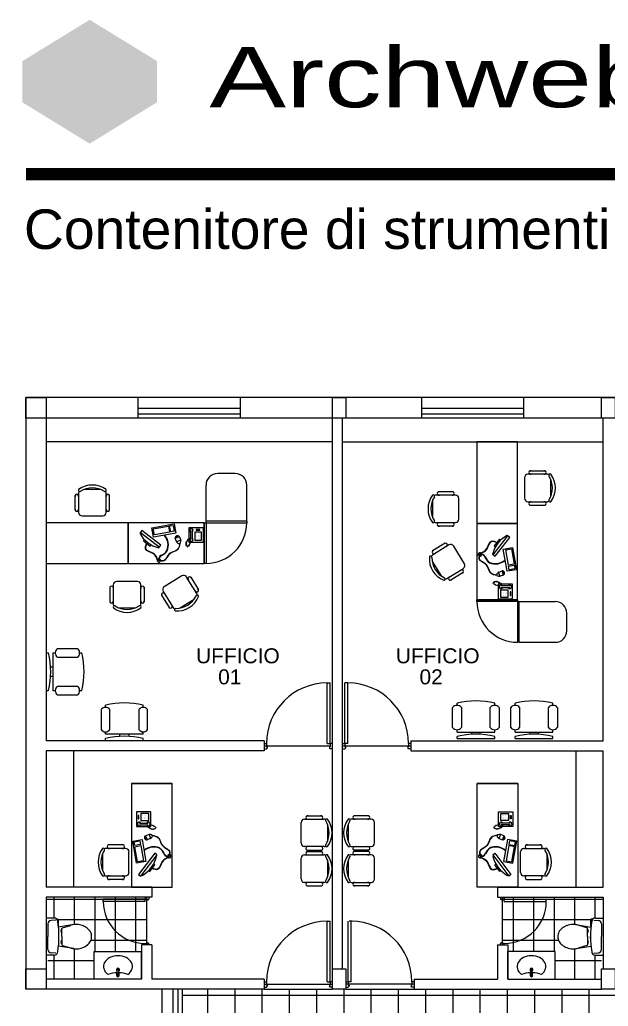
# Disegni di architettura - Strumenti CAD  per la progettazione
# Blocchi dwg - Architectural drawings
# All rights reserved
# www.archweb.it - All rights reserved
# Model space of a CAD drawing. Header units: millimetres. Extents: x 332.9 to 379.4, y 167.7 to 192.7.
# Drawn here: x 332.9 to 341.54, y 178.2 to 192.69 of the extents above; entities that cross this region are included whole.
import ezdxf
from ezdxf.enums import TextEntityAlignment as Align

# ---------------------------------------------------------------- set-up
doc = ezdxf.new("R2010")
doc.units = ezdxf.units.MM
doc.layers.add('PAVIMENTAZIONE - flooring', color=250, linetype='Continuous', lineweight=5)
doc.layers.add('TRATTEGGIO - hatch', color=252, linetype='Continuous', lineweight=20)
doc.styles.get("Standard").update_dxf_attribs({"font": 'arial.ttf'})

# ---------------------------------------------------------------- blocks, each defined once
blk = doc.blocks.new('A$C58DF7E19')
h = blk.add_hatch(color=253)
h.dxf.hatch_style = 1
h.paths.add_polyline_path([(-7.13, -10.92), (-6.51, -10.56), (-6.51, -3.76), (-13.02, -7.52)])
h.paths.add_polyline_path([(-6.51, -10.56), (-0.62, -7.16), (-6.51, -3.76)])
h.paths.add_polyline_path([(-0.62, -7.16), (0, -6.8), (0.62, -7.16), (6.51, -3.76), (0, 0), (-6.51, -3.76)])
h.paths.add_polyline_path([(0.62, -7.16), (6.51, -10.56), (6.51, -3.76)])
h.paths.add_polyline_path([(6.51, -10.56), (7.13, -10.92), (13.02, -7.52), (6.51, -3.76)])
h = blk.add_hatch(color=7)
h.dxf.hatch_style = 1
h.paths.add_polyline_path([(0, -8.23), (5.89, -11.63), (5.89, -19.15), (7.13, -18.43), (7.13, -10.92), (0, -6.8), (-7.13, -10.92), (-7.13, -18.43), (-5.89, -19.15), (-5.89, -11.63)])
h = blk.add_hatch(color=252)
h.dxf.hatch_style = 1
h.paths.add_polyline_path([(7.13, -10.92), (7.13, -11.63), (13.02, -15.03), (13.02, -7.52)])
h.paths.add_polyline_path([(7.13, -11.63), (7.13, -18.43), (13.02, -15.03)])
h.paths.add_polyline_path([(-7.13, -18.43), (-7.13, -11.63), (-13.02, -15.03)])
h.paths.add_polyline_path([(-7.13, -11.63), (-7.13, -10.92), (-13.02, -7.52), (-13.02, -15.03)])
h = blk.add_hatch(color=14)
h.dxf.hatch_style = 1
h.paths.add_polyline_path([(5.89, -11.63), (0, -8.23), (-5.89, -11.63), (0, -15.03)])
h = blk.add_hatch(color=16)
h.dxf.hatch_style = 1
h.paths.add_polyline_path([(-5.89, -11.63), (-5.89, -19.15), (0, -22.55), (0, -15.03)])
h.paths.add_polyline_path([(5.89, -19.15), (5.89, -11.63), (0, -15.03), (0, -22.55)])

msp = doc.modelspace()

# ---------------------------------------------------------------- hatches: boundary and pattern name
at = {"layer": 'PAVIMENTAZIONE - flooring', "linetype": 'Continuous'}
h = msp.add_hatch(dxfattribs=at)
h.set_pattern_fill('_USER', color=251, scale=0.3, style=0, double=1, pattern_type=0)
h.set_pattern_definition([(180, (308.80333, 275.76974), (0, -0.3), []), (270, (308.80333, 275.76974), (0.3, -2e-17), [])])
h.paths.add_polyline_path([(333.937, 179.152, -0.110468), (333.889, 179.098, -0.091357), (333.821, 179.059, -0.083251), (333.737, 179.04, -0.069464), (333.668, 179.047), (333.465, 179.079, -0.013532), (333.456, 179, -0.414361), (333.403, 178.947), (333.312, 178.947), (333.312, 178.597), (333.991, 178.597), (333.991, 179.001), (334.687, 179.001), (334.687, 179.097), (334.762, 179.097), (334.762, 179.797), (333.287, 179.797), (333.287, 179.492), (333.403, 179.492, -0.294145), (333.451, 179.461), (333.451, 179.474), (333.467, 179.474), (333.467, 179.378, 0.026908), (333.465, 179.372, -0.001904), (333.466, 179.361), (333.661, 179.392, -0.077173), (333.737, 179.4, -0.083251), (333.821, 179.381, -0.091357), (333.889, 179.342, -0.110468), (333.937, 179.288, -0.114706), (333.952, 179.22, -0.114706)])
h = msp.add_hatch(dxfattribs=at)
h.set_pattern_fill('_USER', color=251, scale=0.3, style=0, double=1, pattern_type=0)
h.set_pattern_definition([(7e-15, (365.94652, 275.76974), (0, -0.3), []), (270, (365.94652, 275.76974), (-0.3, -2e-17), [])])
h.paths.add_polyline_path([(340.813, 179.152, 0.110468), (340.86, 179.098, 0.091357), (340.929, 179.059, 0.083251), (341.012, 179.04, 0.069464), (341.082, 179.047), (341.284, 179.079, 0.013532), (341.294, 179, 0.414361), (341.347, 178.947), (341.437, 178.947), (341.437, 178.597), (340.759, 178.597), (340.759, 179.001), (340.062, 179.001), (340.062, 179.097), (339.987, 179.097), (339.987, 179.797), (341.462, 179.797), (341.462, 179.492), (341.347, 179.492, 0.294145), (341.299, 179.461), (341.299, 179.474), (341.283, 179.474), (341.283, 179.378, -0.026908), (341.285, 179.372, 0.001904), (341.284, 179.361), (341.089, 179.392, 0.077173), (341.012, 179.4, 0.083251), (340.929, 179.381, 0.091357), (340.86, 179.342, 0.110468), (340.813, 179.288, 0.114706), (340.797, 179.22, 0.114706)])
h = msp.add_hatch(dxfattribs=at)
h.set_pattern_fill('_USER', color=251, scale=0.4, angle=90, style=0, double=1, pattern_type=0)
h.set_pattern_definition([(90, (125.25827, 11.9578), (-0.4, 2e-17), []), (180, (125.25827, 11.9578), (-5e-17, -0.4), [])])
h.paths.add_polyline_path([(354.21, 178.447), (335.287, 178.447), (335.287, 176.447), (336.166, 176.447, -0.403471), (336.921, 177.175), (336.959, 177.175), (336.959, 176.447), (354.21, 176.447)])
h.paths.add_polyline_path([(336.921, 177.175, 0.403471), (336.166, 176.447), (336.921, 176.447)], flags=17)
at = {"layer": 'TRATTEGGIO - hatch'}
h = msp.add_hatch(dxfattribs=at)
h.set_pattern_fill('ANSI31', color=256, scale=20, style=0)
h.paths.add_polyline_path([(339.014, 185.614), (338.148, 185.614), (338.148, 185.337), (338.282, 185.337), (338.282, 185.481), (338.881, 185.481), (338.881, 185.337), (339.014, 185.337)])
h.paths.add_polyline_path([(339.014, 185.124), (338.881, 185.124), (338.881, 184.981), (338.282, 184.981), (338.282, 185.124), (338.148, 185.124), (338.148, 184.847), (339.014, 184.847)])

# ---------------------------------------------------------------- linework, layer by layer
at = {"linetype": 'Continuous'}
for p, q in [((332.987, 187.135), (332.987, 178.447)), ((334.637, 187.135), (332.987, 187.135)), ((336.137, 187.135), (334.637, 187.135)), ((338.8, 187.135), (336.137, 187.135)), ((340.3, 187.135), (338.8, 187.135)), ((342.975, 187.135), (340.3, 187.135)), ((336.137, 186.975), (334.637, 186.975)), ((340.3, 186.975), (338.8, 186.975)), ((333.287, 186.835), (333.287, 182.097)), ((334.637, 186.835), (333.287, 186.835)), ((336.137, 186.895), (334.637, 186.895)), ((336.137, 186.835), (334.637, 186.835)), ((337.487, 186.835), (336.137, 186.835)), ((337.487, 178.747), (337.487, 186.835)), ((337.637, 178.747), (337.637, 186.835)), ((338.8, 186.835), (337.637, 186.835)), ((340.3, 186.895), (338.8, 186.895)), ((340.3, 186.835), (338.8, 186.835)), ((341.462, 186.835), (340.3, 186.835)), ((341.462, 182.097), (341.462, 186.835)), ((334.838, 185.223), (335.164, 185.28)), ((334.862, 185.086), (334.838, 185.223)), ((334.858, 185.209), (335.081, 185.248)), ((334.874, 185.123), (334.858, 185.209)), ((335.096, 185.162), (334.874, 185.123)), ((335.081, 185.248), (335.096, 185.162)), ((335.098, 185.251), (335.149, 185.26)), ((335.113, 185.165), (335.098, 185.251)), ((335.165, 185.174), (335.113, 185.165)), ((335.149, 185.26), (335.165, 185.174)), ((335.164, 185.28), (335.188, 185.143)), ((335.593, 185.224), (335.378, 185.224)), ((335.378, 185.224), (335.378, 185.011)), ((335.402, 185.183), (335.402, 185.052)), ((335.428, 185.183), (335.428, 185.052)), ((335.565, 185.159), (335.467, 185.159)), ((335.467, 185.159), (335.467, 185.044)), ((335.541, 185.2), (335.487, 185.2)), ((335.487, 185.2), (335.487, 185.188)), ((335.487, 185.188), (335.541, 185.188)), ((335.541, 185.188), (335.541, 185.2)), ((335.565, 185.044), (335.565, 185.159)), ((335.593, 185.011), (335.593, 185.224)), ((335.188, 185.143), (334.862, 185.086)), ((335.354, 185.017), (335.338, 185.012)), ((335.359, 185.028), (335.344, 185.022)), ((335.365, 185.038), (335.349, 185.033)), ((335.37, 185.049), (335.354, 185.043)), ((335.375, 185.059), (335.359, 185.054)), ((335.406, 185.026), (335.396, 184.996)), ((335.467, 185.044), (335.565, 185.044)), ((335.491, 185.139), (335.491, 185.139)), ((335.491, 185.114), (335.491, 185.114)), ((335.491, 185.089), (335.491, 185.089)), ((335.491, 185.065), (335.491, 185.065)), ((335.516, 185.139), (335.516, 185.139)), ((335.516, 185.114), (335.516, 185.114)), ((335.516, 185.089), (335.516, 185.089)), ((335.516, 185.065), (335.516, 185.065)), ((335.541, 185.139), (335.541, 185.139)), ((335.541, 185.114), (335.541, 185.114)), ((335.541, 185.089), (335.541, 185.089)), ((335.541, 185.065), (335.541, 185.065)), ((335.349, 185.007), (335.333, 185.001)), ((335.349, 184.996), (335.333, 184.991)), ((335.349, 184.986), (335.333, 184.98)), ((335.349, 184.975), (335.333, 184.97)), ((335.354, 184.965), (335.338, 184.959)), ((335.359, 184.954), (335.344, 184.949)), ((335.372, 184.947), (335.356, 184.941)), ((335.386, 184.959), (335.37, 184.954)), ((335.391, 184.97), (335.375, 184.965)), ((335.378, 185.011), (335.593, 185.011)), ((335.396, 184.98), (335.38, 184.975)), ((335.401, 184.991), (335.386, 184.986)), ((339.994, 184.91), (340.131, 184.934)), ((340.052, 184.585), (339.994, 184.91)), ((340.032, 184.899), (340.117, 184.914)), ((340.071, 184.676), (340.032, 184.899)), ((340.117, 184.914), (340.156, 184.691)), ((340.131, 184.934), (340.189, 184.609)), ((340.189, 184.609), (340.052, 184.585)), ((340.156, 184.691), (340.071, 184.676)), ((340.074, 184.659), (340.159, 184.674)), ((340.083, 184.608), (340.074, 184.659)), ((340.168, 184.623), (340.083, 184.608)), ((340.159, 184.674), (340.168, 184.623)), ((339.855, 184.401), (339.85, 184.416)), ((339.868, 184.387), (339.863, 184.403)), ((339.878, 184.381), (339.873, 184.397)), ((339.889, 184.376), (339.884, 184.392)), ((339.899, 184.371), (339.894, 184.387)), ((339.935, 184.367), (339.905, 184.376)), ((339.92, 184.395), (339.92, 184.179)), ((340.133, 184.395), (339.92, 184.395)), ((339.957, 184.403), (339.952, 184.418)), ((339.953, 184.306), (339.953, 184.207)), ((340.068, 184.306), (339.953, 184.306)), ((340.092, 184.371), (339.96, 184.371)), ((340.092, 184.344), (339.96, 184.344)), ((339.968, 184.397), (339.963, 184.413)), ((340.068, 184.207), (340.068, 184.306)), ((340.133, 184.179), (340.133, 184.395)), ((339.608, 184.14), (339.608, 184.165)), ((340.206, 184.165), (339.608, 184.165)), ((339.608, 184.165), (340.206, 184.165)), ((339.92, 184.179), (340.133, 184.179)), ((339.953, 184.207), (340.068, 184.207)), ((339.973, 184.281), (339.973, 184.281)), ((339.973, 184.256), (339.973, 184.256)), ((339.973, 184.232), (339.973, 184.232)), ((339.998, 184.281), (339.998, 184.281)), ((339.998, 184.256), (339.998, 184.256)), ((339.998, 184.232), (339.998, 184.232)), ((340.023, 184.281), (340.023, 184.281)), ((340.023, 184.256), (340.023, 184.256)), ((340.023, 184.232), (340.023, 184.232)), ((340.047, 184.281), (340.047, 184.281)), ((340.047, 184.256), (340.047, 184.256)), ((340.047, 184.232), (340.047, 184.232)), ((340.096, 184.285), (340.096, 184.232)), ((340.109, 184.285), (340.096, 184.285)), ((340.096, 184.232), (340.109, 184.232)), ((340.109, 184.232), (340.109, 184.285)), ((340.206, 184.14), (339.608, 184.14)), ((337.41, 182.945), (337.454, 182.945)), ((337.41, 182.056), (337.41, 182.945)), ((337.454, 182.056), (337.454, 182.945)), ((337.715, 182.945), (337.671, 182.945)), ((337.671, 182.056), (337.671, 182.945)), ((337.715, 182.056), (337.715, 182.945)), ((336.487, 182.097), (333.287, 182.097)), ((336.487, 182.097), (336.487, 181.947)), ((336.487, 182.056), (336.521, 182.056)), ((336.487, 181.979), (336.521, 181.979)), ((336.521, 182.056), (336.521, 182.006)), ((336.521, 182.006), (336.532, 182.006)), ((336.521, 181.979), (336.532, 181.99)), ((336.532, 182.006), (336.532, 181.99)), ((337.41, 182.056), (337.454, 182.056)), ((337.443, 182.006), (337.443, 181.99)), ((337.454, 182.006), (337.443, 182.006)), ((337.454, 181.979), (337.443, 181.99)), ((337.454, 182.056), (337.454, 182.006)), ((337.487, 182.056), (337.454, 182.056)), ((337.487, 181.979), (337.454, 181.979)), ((337.637, 182.056), (337.671, 182.056)), ((337.637, 181.979), (337.671, 181.979)), ((337.715, 182.056), (337.671, 182.056)), ((337.671, 182.056), (337.671, 182.006)), ((337.671, 182.006), (337.682, 182.006)), ((337.671, 181.979), (337.682, 181.99)), ((337.682, 182.006), (337.682, 181.99)), ((338.593, 182.006), (338.593, 181.99)), ((338.604, 182.006), (338.593, 182.006)), ((338.604, 181.979), (338.593, 181.99)), ((338.604, 182.056), (338.604, 182.006)), ((338.637, 182.056), (338.604, 182.056)), ((338.637, 181.979), (338.604, 181.979)), ((338.637, 182.097), (338.637, 181.947)), ((338.637, 182.097), (341.462, 182.097)), ((333.287, 181.947), (333.287, 179.947)), ((336.487, 181.947), (333.287, 181.947)), ((338.637, 181.947), (341.462, 181.947)), ((341.462, 179.947), (341.462, 181.947)), ((334.837, 179.947), (333.287, 179.947)), ((334.837, 179.947), (334.837, 179.797)), ((339.912, 179.947), (339.912, 179.797)), ((339.912, 179.947), (341.462, 179.947)), ((334.837, 179.797), (333.287, 179.797)), ((333.287, 179.797), (333.287, 178.597)), ((334.122, 179.737), (334.122, 179.768)), ((334.739, 179.768), (334.122, 179.768)), ((334.739, 179.737), (334.122, 179.737)), ((334.739, 179.791), (334.739, 179.768)), ((334.739, 179.737), (334.739, 179.768)), ((334.739, 179.768), (334.774, 179.768)), ((334.774, 179.768), (334.774, 179.761)), ((334.774, 179.761), (334.785, 179.761)), ((334.793, 179.768), (334.785, 179.761)), ((334.793, 179.791), (334.793, 179.768)), ((339.912, 179.797), (341.462, 179.797)), ((339.957, 179.791), (339.957, 179.768)), ((339.957, 179.768), (339.965, 179.761)), ((339.976, 179.761), (339.965, 179.761)), ((339.976, 179.768), (339.976, 179.761)), ((340.011, 179.768), (339.976, 179.768)), ((340.011, 179.791), (340.011, 179.768)), ((340.011, 179.737), (340.011, 179.768)), ((340.011, 179.768), (340.628, 179.768)), ((340.011, 179.737), (340.628, 179.737)), ((340.628, 179.737), (340.628, 179.768)), ((341.462, 179.797), (341.462, 178.747)), ((333.403, 179.492), (333.287, 179.492)), ((333.287, 179.492), (333.287, 178.947)), ((333.311, 179.409), (333.311, 179.22)), ((333.425, 179.461), (333.358, 179.458)), ((333.451, 179.474), (333.467, 179.474)), ((333.451, 179.461), (333.451, 179.474)), ((333.689, 179.396), (333.464, 179.361)), ((333.467, 179.378), (333.467, 179.474)), ((333.526, 179.351), (333.64, 179.384)), ((337.41, 179.445), (337.454, 179.445)), ((337.41, 178.556), (337.41, 179.445)), ((337.454, 178.556), (337.454, 179.445)), ((337.721, 178.556), (337.721, 179.445)), ((337.779, 179.445), (337.735, 179.445)), ((337.765, 178.556), (337.765, 179.445)), ((341.061, 179.396), (341.286, 179.361)), ((341.224, 179.351), (341.11, 179.384)), ((341.299, 179.474), (341.283, 179.474)), ((341.283, 179.378), (341.283, 179.474)), ((341.299, 179.461), (341.299, 179.474)), ((341.325, 179.461), (341.392, 179.458)), ((341.347, 179.492), (341.462, 179.492)), ((341.439, 179.409), (341.439, 179.22)), ((341.462, 179.492), (341.462, 178.947)), ((333.311, 179.031), (333.311, 179.22)), ((333.472, 179.193), (333.472, 179.22)), ((333.517, 179.22), (333.517, 179.339)), ((333.517, 179.22), (333.517, 179.101)), ((341.232, 179.22), (341.232, 179.339)), ((341.232, 179.22), (341.232, 179.101)), ((341.277, 179.193), (341.277, 179.22)), ((341.439, 179.031), (341.439, 179.22)), ((333.689, 179.044), (333.463, 179.079)), ((333.526, 179.089), (333.64, 179.057)), ((334.687, 179.097), (334.687, 178.597)), ((334.837, 179.097), (334.687, 179.097)), ((334.739, 179.121), (334.774, 179.121)), ((334.739, 179.097), (334.739, 179.121)), ((334.774, 179.128), (334.785, 179.128)), ((334.774, 179.121), (334.774, 179.128)), ((334.793, 179.121), (334.785, 179.128)), ((334.793, 179.097), (334.793, 179.121)), ((334.837, 179.097), (334.837, 178.597)), ((339.912, 179.097), (340.062, 179.097)), ((339.912, 179.097), (339.912, 178.597)), ((339.957, 179.121), (339.965, 179.128)), ((339.957, 179.097), (339.957, 179.121)), ((339.976, 179.128), (339.965, 179.128)), ((339.976, 179.121), (339.976, 179.128)), ((340.011, 179.121), (339.976, 179.121)), ((340.011, 179.097), (340.011, 179.121)), ((340.062, 179.097), (340.062, 178.597)), ((341.061, 179.044), (341.286, 179.079)), ((341.224, 179.089), (341.11, 179.057)), ((333.403, 178.947), (333.287, 178.947)), ((333.425, 178.978), (333.358, 178.982)), ((333.991, 179.001), (334.687, 179.001)), ((333.991, 178.597), (333.991, 179.001)), ((334.687, 178.597), (334.687, 179.001)), ((340.759, 179.001), (340.062, 179.001)), ((340.062, 178.597), (340.062, 179.001)), ((340.759, 178.597), (340.759, 179.001)), ((341.325, 178.978), (341.392, 178.982)), ((341.347, 178.947), (341.462, 178.947)), ((334.322, 178.651), (334.329, 178.734)), ((334.356, 178.65), (334.35, 178.734)), ((340.394, 178.651), (340.4, 178.734)), ((340.427, 178.65), (340.421, 178.734)), ((334.687, 178.597), (333.287, 178.597)), ((336.487, 178.597), (334.837, 178.597)), ((336.487, 178.597), (336.487, 178.447)), ((336.487, 178.556), (336.521, 178.556)), ((336.487, 178.522), (337.487, 178.522)), ((336.521, 178.556), (336.521, 178.506)), ((336.521, 178.506), (336.532, 178.506)), ((336.532, 178.506), (336.532, 178.49)), ((337.41, 178.556), (337.454, 178.556)), ((337.443, 178.506), (337.443, 178.49)), ((337.454, 178.506), (337.443, 178.506)), ((337.454, 178.556), (337.454, 178.506)), ((337.487, 178.556), (337.454, 178.556)), ((337.687, 178.556), (337.721, 178.556)), ((338.687, 178.522), (337.687, 178.522)), ((337.765, 178.556), (337.721, 178.556)), ((337.721, 178.556), (337.721, 178.506)), ((337.721, 178.506), (337.732, 178.506)), ((337.732, 178.506), (337.732, 178.49)), ((338.643, 178.506), (338.643, 178.49)), ((338.654, 178.506), (338.643, 178.506)), ((338.654, 178.556), (338.654, 178.506)), ((338.687, 178.556), (338.654, 178.556)), ((338.687, 178.597), (339.912, 178.597)), ((338.687, 178.597), (338.687, 178.447)), ((340.062, 178.597), (341.437, 178.597)), ((336.487, 178.447), (332.987, 178.447)), ((334.987, 176.447), (334.987, 178.447)), ((335.15, 176.447), (335.15, 178.447)), ((335.225, 176.447), (335.225, 178.447)), ((335.287, 176.447), (335.287, 178.447)), ((336.487, 178.479), (336.521, 178.479)), ((336.487, 178.447), (337.487, 178.447)), ((336.521, 178.479), (336.532, 178.49)), ((337.454, 178.479), (337.443, 178.49)), ((337.487, 178.479), (337.454, 178.479)), ((337.687, 178.479), (337.721, 178.479)), ((337.687, 178.447), (338.687, 178.447)), ((337.721, 178.479), (337.732, 178.49)), ((338.654, 178.479), (338.643, 178.49)), ((338.687, 178.479), (338.654, 178.479)), ((338.687, 178.447), (341.437, 178.447))]:
    msp.add_line(p, q, dxfattribs=at)
for p, q in [((334.637, 186.835), (334.637, 187.135)), ((336.137, 186.835), (336.137, 187.135)), ((338.8, 186.835), (338.8, 187.135)), ((340.3, 186.835), (340.3, 187.135))]:
    msp.add_line(p, q)
at = {"linetype": 'Continuous', "ltscale": 0.8}
for p, q in [((337.487, 186.485), (333.287, 186.485)), ((337.637, 186.485), (341.462, 186.485)), ((340.206, 186.485), (339.608, 186.485)), ((339.608, 186.485), (339.608, 185.285)), ((340.206, 185.285), (340.206, 186.485)), ((340.393, 186.062), (340.607, 186.062)), ((336.059, 186.021), (335.803, 186.021)), ((340.307, 185.96), (340.307, 185.658)), ((340.643, 186.011), (340.357, 186.011)), ((340.694, 185.684), (340.694, 185.934)), ((334.088, 185.785), (333.838, 185.785)), ((335.633, 185.297), (335.633, 185.851)), ((336.23, 185.323), (336.23, 185.851)), ((339.258, 185.754), (339.044, 185.754)), ((333.71, 185.484), (333.71, 185.699)), ((333.761, 185.735), (333.761, 185.449)), ((334.165, 185.449), (334.165, 185.735)), ((334.215, 185.484), (334.215, 185.699)), ((338.958, 185.627), (338.958, 185.377)), ((339.294, 185.704), (339.008, 185.704)), ((339.345, 185.351), (339.345, 185.653)), ((340.357, 185.607), (340.643, 185.607)), ((340.393, 185.557), (340.607, 185.557)), ((333.812, 185.398), (334.115, 185.398)), ((336.23, 185.323), (335.633, 185.323)), ((336.23, 185.323), (336.23, 185.297)), ((334.487, 185.297), (333.287, 185.297)), ((333.287, 185.297), (333.287, 184.7)), ((334.487, 184.7), (334.487, 185.297)), ((334.487, 185.297), (334.487, 184.7)), ((335.607, 185.297), (334.487, 185.297)), ((334.689, 185.182), (334.66, 185.144)), ((334.689, 185.182), (334.689, 185.182)), ((334.967, 184.969), (334.689, 185.182)), ((335.607, 185.297), (336.23, 185.297)), ((335.607, 185.297), (335.607, 184.7)), ((335.607, 184.7), (335.607, 185.297)), ((335.633, 185.297), (335.633, 184.7)), ((339.008, 185.3), (339.294, 185.3)), ((339.258, 185.249), (339.044, 185.249)), ((339.608, 185.285), (340.206, 185.285)), ((340.206, 185.285), (339.608, 185.285)), ((339.608, 185.285), (339.608, 184.165)), ((340.206, 184.165), (340.206, 185.285)), ((334.945, 184.94), (334.667, 185.153)), ((334.73, 185.049), (334.716, 185.031)), ((334.716, 185.031), (334.814, 184.956)), ((335.242, 185.092), (335.181, 185.07)), ((335.199, 185.021), (335.181, 185.07)), ((335.261, 185.04), (335.2, 185.018)), ((335.242, 185.092), (335.26, 185.044)), ((339.849, 184.828), (340.061, 185.106)), ((339.939, 185.057), (339.864, 184.958)), ((339.878, 184.805), (340.091, 185.083)), ((339.957, 185.043), (339.939, 185.057)), ((340.091, 185.083), (340.052, 185.113)), ((340.091, 185.083), (340.091, 185.083)), ((334.814, 184.956), (334.828, 184.974)), ((334.938, 184.931), (334.967, 184.969)), ((339.199, 184.972), (338.955, 184.822)), ((339.142, 184.996), (338.959, 184.884)), ((339.426, 184.697), (339.268, 184.955)), ((339.864, 184.958), (339.882, 184.945)), ((338.952, 184.73), (339.083, 184.517)), ((339.84, 184.835), (339.878, 184.805)), ((333.287, 184.7), (334.487, 184.7)), ((334.487, 184.7), (335.607, 184.7)), ((335.633, 184.7), (335.607, 184.7)), ((339.166, 184.478), (339.41, 184.628)), ((339.93, 184.574), (339.978, 184.591)), ((340.001, 184.53), (339.978, 184.591)), ((334.624, 184.436), (334.321, 184.436)), ((335.277, 184.518), (335.019, 184.359)), ((335.496, 184.258), (335.347, 184.501)), ((335.409, 184.498), (335.521, 184.315)), ((339.406, 184.566), (339.224, 184.453)), ((339.884, 184.424), (339.878, 184.439)), ((339.894, 184.424), (339.889, 184.439)), ((339.905, 184.424), (339.899, 184.439)), ((339.915, 184.424), (339.91, 184.439)), ((339.949, 184.511), (339.927, 184.572)), ((340.001, 184.53), (339.952, 184.512)), ((334.22, 184.35), (334.22, 184.135)), ((334.271, 184.386), (334.271, 184.1)), ((334.674, 184.1), (334.674, 184.386)), ((334.725, 184.35), (334.725, 184.135)), ((335.003, 184.29), (335.153, 184.046)), ((339.863, 184.413), (339.857, 184.429)), ((339.873, 184.418), (339.868, 184.434)), ((339.926, 184.418), (339.92, 184.434)), ((339.936, 184.413), (339.931, 184.429)), ((339.947, 184.408), (339.942, 184.424)), ((334.979, 184.233), (335.091, 184.051)), ((335.244, 184.044), (335.457, 184.175)), ((340.206, 184.165), (340.206, 183.542)), ((334.347, 184.049), (334.598, 184.049)), ((340.206, 184.14), (340.759, 184.14)), ((340.231, 183.542), (340.231, 184.14)), ((340.93, 183.713), (340.93, 183.969)), ((333.45, 183.451), (333.743, 183.451)), ((340.231, 183.542), (340.206, 183.542)), ((340.231, 183.542), (340.759, 183.542)), ((333.287, 183.386), (333.32, 183.386)), ((333.287, 183.386), (333.287, 182.833)), ((333.385, 183.386), (333.418, 183.386)), ((333.385, 183.386), (333.385, 182.833)), ((333.743, 183.321), (333.45, 183.321)), ((333.776, 183.386), (333.809, 183.386)), ((333.385, 183.175), (333.35, 183.175)), ((333.351, 183.044), (333.385, 183.044)), ((333.45, 182.898), (333.743, 182.898)), ((333.287, 182.833), (333.32, 182.833)), ((333.385, 182.833), (333.418, 182.833)), ((333.743, 182.767), (333.45, 182.767)), ((333.776, 182.833), (333.809, 182.833)), ((334.091, 182.553), (334.091, 182.26)), ((334.156, 182.586), (334.156, 182.619)), ((334.221, 182.26), (334.221, 182.553)), ((334.645, 182.553), (334.645, 182.26)), ((334.71, 182.586), (334.71, 182.619)), ((334.775, 182.26), (334.775, 182.553)), ((339.252, 182.29), (339.252, 182.584)), ((339.317, 182.616), (339.317, 182.649)), ((339.382, 182.584), (339.382, 182.29)), ((339.806, 182.29), (339.806, 182.584)), ((339.871, 182.616), (339.871, 182.649)), ((339.936, 182.584), (339.936, 182.29)), ((340.106, 182.29), (340.106, 182.584)), ((340.171, 182.616), (340.171, 182.649)), ((340.236, 182.584), (340.236, 182.29)), ((340.659, 182.29), (340.659, 182.584)), ((340.724, 182.616), (340.724, 182.649)), ((340.79, 182.584), (340.79, 182.29)), ((334.156, 182.195), (334.156, 182.228)), ((334.71, 182.195), (334.156, 182.195)), ((334.156, 182.097), (334.156, 182.13)), ((334.368, 182.161), (334.368, 182.195)), ((334.498, 182.195), (334.498, 182.16)), ((334.71, 182.195), (334.71, 182.228)), ((334.71, 182.097), (334.71, 182.13)), ((339.317, 182.225), (339.317, 182.258)), ((339.317, 182.225), (339.871, 182.225)), ((339.317, 182.128), (339.317, 182.16)), ((339.317, 182.128), (339.871, 182.128)), ((339.529, 182.225), (339.529, 182.191)), ((339.659, 182.191), (339.659, 182.225)), ((339.871, 182.225), (339.871, 182.258)), ((339.871, 182.128), (339.871, 182.16)), ((340.171, 182.225), (340.171, 182.258)), ((340.171, 182.225), (340.724, 182.225)), ((340.171, 182.128), (340.171, 182.16)), ((340.171, 182.128), (340.724, 182.128)), ((340.382, 182.225), (340.382, 182.191)), ((340.513, 182.191), (340.513, 182.225)), ((340.724, 182.225), (340.724, 182.258)), ((340.724, 182.128), (340.724, 182.16)), ((334.71, 182.097), (334.156, 182.097)), ((333.687, 181.947), (333.687, 179.947)), ((341.062, 181.947), (341.062, 179.947)), ((334.539, 181.467), (335.136, 181.467)), ((335.136, 181.467), (334.539, 181.467)), ((334.539, 181.467), (334.539, 179.947)), ((335.136, 179.947), (335.136, 181.467)), ((340.211, 181.467), (339.614, 181.467)), ((339.614, 181.467), (340.211, 181.467)), ((339.614, 179.947), (339.614, 181.467)), ((340.211, 181.467), (340.211, 179.947)), ((334.824, 181.053), (334.612, 181.053)), ((334.612, 181.053), (334.612, 180.838)), ((334.648, 181.001), (334.636, 181.001)), ((334.636, 181.001), (334.636, 180.948)), ((334.648, 180.948), (334.648, 181.001)), ((334.792, 181.026), (334.677, 181.026)), ((334.677, 181.026), (334.677, 180.927)), ((334.697, 181.001), (334.697, 181.001)), ((334.697, 180.976), (334.697, 180.976)), ((334.722, 181.001), (334.722, 181.001)), ((334.722, 180.976), (334.722, 180.976)), ((334.746, 181.001), (334.746, 181.001)), ((334.746, 180.976), (334.746, 180.976)), ((334.771, 181.001), (334.771, 181.001)), ((334.771, 180.976), (334.771, 180.976)), ((334.792, 180.927), (334.792, 181.026)), ((334.824, 180.838), (334.824, 181.053)), ((337.115, 180.996), (337.329, 180.996)), ((338.019, 180.996), (337.805, 180.996)), ((339.925, 180.838), (339.925, 181.053)), ((339.925, 181.053), (340.138, 181.053)), ((339.958, 180.927), (339.958, 181.026)), ((339.958, 181.026), (340.073, 181.026)), ((339.979, 181.001), (339.979, 181.001)), ((339.979, 180.976), (339.979, 180.976)), ((340.003, 181.001), (340.003, 181.001)), ((340.003, 180.976), (340.003, 180.976)), ((340.028, 181.001), (340.028, 181.001)), ((340.028, 180.976), (340.028, 180.976)), ((340.053, 181.001), (340.053, 181.001)), ((340.053, 180.976), (340.053, 180.976)), ((340.073, 181.026), (340.073, 180.927)), ((340.102, 180.948), (340.102, 181.001)), ((340.102, 181.001), (340.114, 181.001)), ((340.114, 181.001), (340.114, 180.948)), ((340.138, 181.053), (340.138, 180.838)), ((334.612, 180.838), (334.824, 180.838)), ((334.636, 180.948), (334.648, 180.948)), ((334.653, 180.888), (334.784, 180.888)), ((334.653, 180.862), (334.784, 180.862)), ((334.677, 180.927), (334.792, 180.927)), ((334.697, 180.952), (334.697, 180.952)), ((334.722, 180.952), (334.722, 180.952)), ((334.746, 180.952), (334.746, 180.952)), ((334.771, 180.952), (334.771, 180.952)), ((334.777, 180.835), (334.782, 180.82)), ((334.787, 180.83), (334.792, 180.814)), ((334.798, 180.825), (334.803, 180.809)), ((334.808, 180.82), (334.813, 180.804)), ((334.81, 180.866), (334.84, 180.856)), ((334.819, 180.814), (334.824, 180.799)), ((334.845, 180.862), (334.85, 180.846)), ((334.855, 180.856), (334.861, 180.841)), ((334.866, 180.851), (334.871, 180.835)), ((334.871, 180.814), (334.876, 180.799)), ((334.876, 180.846), (334.882, 180.83)), ((334.882, 180.82), (334.887, 180.804)), ((334.889, 180.832), (334.894, 180.816)), ((337.029, 180.593), (337.029, 180.895)), ((337.079, 180.946), (337.365, 180.946)), ((337.415, 180.869), (337.415, 180.619)), ((337.719, 180.869), (337.719, 180.619)), ((338.055, 180.946), (337.769, 180.946)), ((338.105, 180.593), (338.105, 180.895)), ((339.861, 180.832), (339.855, 180.816)), ((339.868, 180.82), (339.863, 180.804)), ((339.873, 180.846), (339.868, 180.83)), ((339.879, 180.814), (339.873, 180.799)), ((339.884, 180.851), (339.879, 180.835)), ((339.894, 180.856), (339.889, 180.841)), ((339.905, 180.862), (339.9, 180.846)), ((339.94, 180.866), (339.91, 180.856)), ((340.138, 180.838), (339.925, 180.838)), ((339.931, 180.814), (339.926, 180.799)), ((339.942, 180.82), (339.937, 180.804)), ((339.952, 180.825), (339.947, 180.809)), ((340.073, 180.927), (339.958, 180.927)), ((339.963, 180.83), (339.958, 180.814)), ((340.097, 180.888), (339.966, 180.888)), ((340.097, 180.862), (339.966, 180.862)), ((339.973, 180.835), (339.968, 180.82)), ((339.979, 180.952), (339.979, 180.952)), ((340.003, 180.952), (340.003, 180.952)), ((340.028, 180.952), (340.028, 180.952)), ((340.053, 180.952), (340.053, 180.952)), ((340.114, 180.948), (340.102, 180.948)), ((334.744, 180.702), (334.792, 180.72)), ((334.744, 180.702), (334.766, 180.641)), ((334.795, 180.721), (334.818, 180.66)), ((334.829, 180.809), (334.834, 180.793)), ((334.84, 180.809), (334.845, 180.793)), ((334.85, 180.809), (334.855, 180.793)), ((334.861, 180.809), (334.866, 180.793)), ((339.889, 180.809), (339.884, 180.793)), ((339.9, 180.809), (339.894, 180.793)), ((339.91, 180.809), (339.905, 180.793)), ((339.921, 180.809), (339.915, 180.793)), ((339.955, 180.721), (339.932, 180.66)), ((340.006, 180.702), (339.958, 180.72)), ((340.006, 180.702), (339.984, 180.641)), ((334.415, 180.566), (334.2, 180.566)), ((334.556, 180.624), (334.693, 180.648)), ((334.613, 180.299), (334.556, 180.624)), ((334.576, 180.61), (334.662, 180.625)), ((334.585, 180.558), (334.576, 180.61)), ((334.671, 180.573), (334.585, 180.558)), ((334.588, 180.541), (334.674, 180.556)), ((334.627, 180.319), (334.588, 180.541)), ((334.662, 180.625), (334.671, 180.573)), ((334.674, 180.556), (334.713, 180.334)), ((334.693, 180.648), (334.75, 180.323)), ((334.814, 180.659), (334.766, 180.641)), ((337.365, 180.542), (337.079, 180.542)), ((337.769, 180.542), (338.055, 180.542)), ((339.935, 180.659), (339.984, 180.641)), ((340.057, 180.648), (340, 180.323)), ((340.076, 180.556), (340.037, 180.334)), ((340.194, 180.624), (340.057, 180.648)), ((340.162, 180.541), (340.076, 180.556)), ((340.088, 180.625), (340.079, 180.573)), ((340.079, 180.573), (340.165, 180.558)), ((340.174, 180.61), (340.088, 180.625)), ((340.123, 180.319), (340.162, 180.541)), ((340.137, 180.299), (340.194, 180.624)), ((340.165, 180.558), (340.174, 180.61)), ((340.335, 180.566), (340.549, 180.566)), ((334.114, 180.439), (334.114, 180.189)), ((334.451, 180.515), (334.165, 180.515)), ((334.501, 180.162), (334.501, 180.465)), ((334.879, 180.444), (334.641, 180.133)), ((334.908, 180.421), (334.67, 180.11)), ((334.908, 180.421), (334.879, 180.444)), ((334.905, 180.398), (334.896, 180.405)), ((337.079, 180.42), (337.365, 180.42)), ((337.115, 180.491), (337.329, 180.491)), ((337.115, 180.471), (337.329, 180.471)), ((338.055, 180.42), (337.769, 180.42)), ((338.019, 180.491), (337.805, 180.491)), ((338.019, 180.471), (337.805, 180.471)), ((339.841, 180.421), (339.871, 180.444)), ((339.841, 180.421), (340.08, 180.11)), ((339.845, 180.398), (339.854, 180.405)), ((339.871, 180.444), (340.109, 180.133)), ((340.249, 180.162), (340.249, 180.465)), ((340.299, 180.515), (340.585, 180.515)), ((340.636, 180.439), (340.636, 180.189)), ((334.75, 180.323), (334.613, 180.299)), ((334.713, 180.334), (334.627, 180.319)), ((334.805, 180.176), (334.88, 180.274)), ((334.88, 180.274), (334.862, 180.288)), ((337.029, 180.067), (337.029, 180.37)), ((337.415, 180.343), (337.415, 180.093)), ((337.719, 180.343), (337.719, 180.093)), ((338.105, 180.067), (338.105, 180.37)), ((339.87, 180.274), (339.888, 180.288)), ((339.945, 180.176), (339.87, 180.274)), ((340, 180.323), (340.137, 180.299)), ((340.037, 180.334), (340.123, 180.319)), ((334.165, 180.112), (334.451, 180.112)), ((334.641, 180.133), (334.67, 180.11)), ((334.654, 180.149), (334.654, 180.149)), ((334.683, 180.127), (334.692, 180.12)), ((334.787, 180.19), (334.805, 180.176)), ((339.963, 180.19), (339.945, 180.176)), ((340.067, 180.127), (340.058, 180.12)), ((340.109, 180.133), (340.08, 180.11)), ((340.096, 180.149), (340.096, 180.149)), ((340.585, 180.112), (340.299, 180.112)), ((334.415, 180.061), (334.2, 180.061)), ((334.539, 179.947), (335.136, 179.947)), ((337.365, 180.017), (337.079, 180.017)), ((337.115, 179.965), (337.329, 179.965)), ((337.769, 180.017), (338.055, 180.017)), ((338.019, 179.965), (337.805, 179.965)), ((340.211, 179.947), (339.614, 179.947)), ((340.335, 180.061), (340.549, 180.061))]:
    msp.add_line(p, q, dxfattribs=at)
at = {"linetype": 'Continuous', "ltscale": 0.02, "const_width": 0.181}
msp.add_lwpolyline([(332.987, 190.415), (379.287, 190.415)], dxfattribs=at)
at = {"linetype": 'Continuous'}
for points in [[(333.287, 186.835), (332.987, 186.835), (332.987, 187.135), (333.287, 187.135)], [(337.687, 186.835), (337.487, 186.835), (337.487, 187.135), (337.687, 187.135)], [(341.637, 186.835), (341.437, 186.835), (341.437, 187.135), (341.637, 187.135)], [(333.287, 178.447), (332.987, 178.447), (332.987, 178.747), (333.287, 178.747)], [(337.687, 178.447), (337.487, 178.447), (337.487, 178.747), (337.687, 178.747)], [(341.637, 178.447), (341.437, 178.447), (341.437, 178.747), (341.637, 178.747)]]:
    msp.add_lwpolyline(points, close=True, dxfattribs=at)
for points in [[(334.337, 178.665), (334.337, 178.69), (334.342, 178.69), (334.342, 178.665)], [(340.408, 178.665), (340.408, 178.69), (340.413, 178.69), (340.413, 178.665)]]:
    msp.add_lwpolyline(points, dxfattribs=at)
for centre, radius in [((334.339, 178.65), 0.0153), ((334.339, 178.65), 0.00893), ((340.41, 178.65), 0.0153), ((340.41, 178.65), 0.00893)]:
    msp.add_circle(centre, radius, dxfattribs=at)
at = {"linetype": 'Continuous', "ltscale": 0.8}
for centre, radius, start, end in [((340.4, 186.037), 0.0263, 73.7398, 286.2602), ((340.6, 186.037), 0.0263, 253.7398, 106.2602), ((335.803, 185.851), 0.171, 90, 180), ((336.059, 185.851), 0.171, 0, 90), ((340.357, 185.96), 0.0504, 90, 180), ((340.643, 185.96), 0.0504, 62.4156, 90), ((340.683, 185.996), 0.0184, 53.3099, 212.0274), ((340.388, 185.809), 0.33, 327.5758, 32.4242), ((340.425, 185.809), 0.336, 323.1301, 36.8699), ((333.776, 185.774), 0.0184, 143.3099, 302.0274), ((333.963, 185.516), 0.336, 53.1301, 126.8699), ((333.812, 185.735), 0.0504, 152.4156, 180), ((333.963, 185.479), 0.33, 57.5758, 122.4242), ((334.15, 185.774), 0.0184, 237.9726, 36.6901), ((334.115, 185.735), 0.0504, 0, 27.5844), ((339.051, 185.729), 0.0263, 73.7398, 286.2602), ((339.251, 185.729), 0.0263, 253.7398, 106.2602), ((333.736, 185.691), 0.0263, 343.7398, 196.2602), ((334.19, 185.691), 0.0263, 343.7398, 196.2602), ((339.227, 185.502), 0.336, 143.1301, 216.8699), ((339.263, 185.502), 0.33, 147.5758, 212.4242), ((338.969, 185.689), 0.0184, 327.9726, 126.6901), ((339.008, 185.653), 0.0504, 90, 117.5844), ((339.294, 185.653), 0.0504, 0, 90), ((340.357, 185.658), 0.0504, 180, 270), ((340.4, 185.582), 0.0263, 73.7398, 286.2602), ((340.6, 185.582), 0.0263, 253.7398, 106.2602), ((340.643, 185.658), 0.0504, 270, 297.5844), ((340.683, 185.622), 0.0184, 147.9726, 306.6901), ((333.736, 185.492), 0.0263, 163.7398, 16.2602), ((333.812, 185.449), 0.0504, 180, 270), ((334.115, 185.449), 0.0504, 270, 0), ((334.19, 185.492), 0.0263, 163.7398, 16.2602), ((338.969, 185.315), 0.0184, 233.3099, 32.0274), ((339.008, 185.351), 0.0504, 242.4156, 270), ((339.294, 185.351), 0.0504, 270, 0), ((335.633, 185.297), 0.597, 270, 0), ((339.051, 185.274), 0.0263, 73.7398, 286.2602), ((339.251, 185.274), 0.0263, 253.7398, 106.2602), ((335.036, 185.347), 0.428, 208.4039, 256.7081), ((334.861, 184.97), 0.214, 337.4787, 42.0499), ((334.861, 184.97), 0.219, 337.4787, 41.2329), ((335.214, 185.074), 0.0333, 32.6135, 187.5564), ((335.218, 185.028), 0.02, 200.085, 220.4798), ((335.288, 185.088), 0.112, 220.4798, 236.7774), ((335.149, 185.037), 0.112, 343.3926, 359.6902), ((335.241, 185.037), 0.02, 359.6902, 20.085), ((340.256, 184.736), 0.428, 118.4039, 166.7081), ((334.921, 184.975), 0.162, 289.7555, 327.941), ((334.921, 184.975), 0.167, 289.7555, 327.941), ((335.237, 185.011), 0.02, 236.7774, 343.3926), ((338.979, 184.866), 0.0263, 105.3228, 317.8432), ((339.149, 184.971), 0.0263, 285.3228, 137.8432), ((339.225, 184.929), 0.0504, 31.583, 121.583), ((334.941, 184.743), 0.025, 156.2504, 351.3148), ((334.941, 184.743), 0.025, 101.643, 141.4731), ((334.923, 184.746), 0.00256, 212.1468, 7.2801), ((335.011, 184.755), 0.0763, 118.345, 189.8298), ((334.939, 184.743), 0.0025, 189.8298, 9.8298), ((335.011, 184.755), 0.0713, 118.345, 189.8298), ((334.941, 184.743), 0.025, 358.2757, 89.7294), ((334.952, 184.745), 0.0015, 73.0254, 253.0254), ((339.247, 184.765), 0.336, 174.7131, 248.4529), ((338.929, 184.789), 0.0184, 359.5556, 158.2731), ((338.982, 184.779), 0.0504, 121.583, 149.1675), ((339.278, 184.784), 0.33, 179.1588, 244.0073), ((339.652, 184.831), 0.025, 66.2504, 261.3148), ((339.651, 184.834), 0.0025, 99.8298, 279.8298), ((339.664, 184.761), 0.0763, 28.345, 99.8298), ((339.652, 184.831), 0.025, 268.2757, 359.7294), ((339.655, 184.849), 0.00256, 122.1468, 277.2801), ((339.664, 184.761), 0.0713, 28.345, 99.8298), ((339.654, 184.821), 0.0015, 343.0254, 163.0254), ((339.652, 184.831), 0.025, 11.643, 51.4731), ((339.884, 184.851), 0.167, 199.7555, 237.941), ((339.884, 184.851), 0.162, 199.7555, 237.941), ((339.879, 184.912), 0.219, 247.4787, 311.2329), ((339.879, 184.912), 0.214, 247.4787, 312.0499), ((339.387, 184.583), 0.0263, 285.3228, 137.8432), ((339.383, 184.671), 0.0504, 301.583, 31.583), ((339.983, 184.558), 0.0333, 302.6135, 97.5564), ((334.321, 184.386), 0.0504, 90, 180), ((334.624, 184.386), 0.0504, 0, 90), ((335.304, 184.475), 0.0504, 31.583, 121.583), ((335.391, 184.478), 0.0263, 15.3228, 227.8432), ((339.125, 184.47), 0.0184, 264.893, 63.6104), ((339.14, 184.521), 0.0504, 273.9986, 301.583), ((339.217, 184.479), 0.0263, 105.3228, 317.8432), ((339.919, 184.535), 0.02, 146.7774, 253.3926), ((339.997, 184.485), 0.112, 130.4798, 146.7774), ((339.946, 184.624), 0.112, 253.3926, 269.6902), ((339.937, 184.555), 0.02, 110.085, 130.4798), ((339.945, 184.531), 0.02, 269.6902, 290.085), ((334.246, 184.342), 0.0263, 343.7398, 196.2602), ((334.7, 184.342), 0.0263, 343.7398, 196.2602), ((335.046, 184.316), 0.0504, 121.583, 211.583), ((335.496, 184.308), 0.0263, 195.3228, 47.8432), ((334.246, 184.143), 0.0263, 163.7398, 16.2602), ((334.7, 184.143), 0.0263, 163.7398, 16.2602), ((335.004, 184.24), 0.0263, 15.3228, 227.8432), ((335.21, 184.338), 0.336, 264.7131, 338.4529), ((335.191, 184.37), 0.33, 269.1588, 334.0073), ((335.504, 184.216), 0.0184, 354.893, 153.6104), ((335.453, 184.231), 0.0504, 3.9986, 31.583), ((334.286, 184.06), 0.0184, 57.9726, 216.6901), ((334.321, 184.1), 0.0504, 180, 207.5844), ((334.473, 184.318), 0.336, 233.1301, 306.8699), ((334.473, 184.355), 0.33, 237.5758, 302.4242), ((334.66, 184.06), 0.0184, 323.3099, 122.0274), ((334.624, 184.1), 0.0504, 332.4156, 0), ((335.109, 184.07), 0.0263, 195.3228, 47.8432), ((335.196, 184.073), 0.0504, 211.583, 239.1675), ((335.186, 184.021), 0.0184, 89.5556, 248.2731), ((340.206, 184.14), 0.597, 180, 270), ((340.759, 183.969), 0.171, 360, 90), ((340.759, 183.713), 0.171, 270, 0), ((333.499, 183.386), 0.0814, 126.8699, 233.1301), ((333.695, 183.386), 0.0814, 306.8699, 53.1301), ((332.16, 183.109), 1.193, 346.5803, 13.4197), ((332.648, 183.109), 1.193, 346.5803, 13.4197), ((333.499, 182.833), 0.0814, 126.8699, 233.1301), ((333.695, 182.833), 0.0814, 306.8699, 53.1301), ((334.156, 182.505), 0.0814, 36.8699, 143.1301), ((334.433, 181.458), 1.193, 76.5803, 103.4197), ((334.71, 182.505), 0.0814, 36.8699, 143.1301), ((339.317, 182.535), 0.0814, 36.8699, 143.1301), ((339.594, 181.488), 1.193, 76.5803, 103.4197), ((339.871, 182.535), 0.0814, 36.8699, 143.1301), ((340.171, 182.535), 0.0814, 36.8699, 143.1301), ((340.448, 181.488), 1.193, 76.5803, 103.4197), ((340.724, 182.535), 0.0814, 36.8699, 143.1301), ((339.317, 182.339), 0.0814, 216.8699, 323.1301), ((339.871, 182.339), 0.0814, 216.8699, 323.1301), ((340.171, 182.339), 0.0814, 216.8699, 323.1301), ((340.724, 182.339), 0.0814, 216.8699, 323.1301), ((334.156, 182.309), 0.0814, 216.8699, 323.1301), ((334.433, 180.97), 1.193, 76.5803, 103.4197), ((334.71, 182.309), 0.0814, 216.8699, 323.1301), ((339.594, 181), 1.193, 76.5803, 103.4197), ((340.448, 181), 1.193, 76.5803, 103.4197), ((337.122, 180.971), 0.0263, 73.7398, 286.2602), ((337.322, 180.971), 0.0263, 253.7398, 106.2602), ((337.812, 180.971), 0.0263, 73.7398, 286.2602), ((338.012, 180.971), 0.0263, 253.7398, 106.2602), ((334.653, 180.875), 0.0275, 28.4915, 331.5085), ((334.784, 180.875), 0.0275, 208.4915, 151.5085), ((337.079, 180.895), 0.0504, 90, 180), ((337.365, 180.895), 0.0504, 62.4156, 90), ((337.404, 180.931), 0.0184, 53.3099, 212.0274), ((337.11, 180.744), 0.33, 327.5758, 32.4242), ((337.146, 180.744), 0.336, 323.1301, 36.8699), ((337.988, 180.744), 0.336, 143.1301, 216.8699), ((338.024, 180.744), 0.33, 147.5758, 212.4242), ((337.73, 180.931), 0.0184, 327.9726, 126.6901), ((337.769, 180.895), 0.0504, 90, 117.5844), ((338.055, 180.895), 0.0504, 0, 90), ((339.966, 180.875), 0.0275, 28.4915, 331.5085), ((340.097, 180.875), 0.0275, 208.4915, 151.5085), ((334.762, 180.674), 0.0333, 122.6135, 277.5564), ((334.799, 180.701), 0.02, 89.6902, 110.085), ((334.798, 180.609), 0.112, 73.3926, 89.6902), ((334.748, 180.748), 0.112, 310.4798, 326.7774), ((334.825, 180.698), 0.02, 326.7774, 73.3926), ((339.925, 180.698), 0.02, 106.6074, 213.2226), ((340.002, 180.748), 0.112, 213.2226, 229.5202), ((339.951, 180.609), 0.112, 90.3098, 106.6074), ((339.951, 180.701), 0.02, 69.915, 90.3098), ((339.988, 180.674), 0.0333, 262.4436, 57.3865), ((334.208, 180.541), 0.0263, 73.7398, 286.2602), ((334.407, 180.541), 0.0263, 253.7398, 106.2602), ((334.865, 180.321), 0.219, 67.4787, 131.2329), ((334.865, 180.321), 0.214, 67.4787, 132.0499), ((334.808, 180.678), 0.02, 290.085, 310.4798), ((334.86, 180.381), 0.167, 19.7555, 57.941), ((337.079, 180.593), 0.0504, 180, 270), ((337.122, 180.516), 0.0263, 73.7398, 286.2602), ((337.322, 180.516), 0.0263, 253.7398, 106.2602), ((337.365, 180.593), 0.0504, 270, 297.5844), ((337.404, 180.557), 0.0184, 147.9726, 306.6901), ((337.73, 180.557), 0.0184, 233.3099, 32.0274), ((337.769, 180.593), 0.0504, 242.4156, 270), ((337.812, 180.516), 0.0263, 73.7398, 286.2602), ((338.012, 180.516), 0.0263, 253.7398, 106.2602), ((338.055, 180.593), 0.0504, 270, 0), ((339.889, 180.381), 0.167, 122.059, 160.2445), ((339.884, 180.321), 0.219, 48.7671, 112.5213), ((339.884, 180.321), 0.214, 47.9501, 112.5213), ((339.942, 180.678), 0.02, 229.5202, 249.915), ((340.342, 180.541), 0.0263, 73.7398, 286.2602), ((340.542, 180.541), 0.0263, 253.7398, 106.2602), ((334.383, 180.314), 0.336, 143.1301, 216.8699), ((334.42, 180.314), 0.33, 147.5758, 212.4242), ((334.125, 180.501), 0.0184, 327.9726, 126.6901), ((334.165, 180.465), 0.0504, 90, 117.5844), ((334.451, 180.465), 0.0504, 0, 90), ((334.489, 180.496), 0.428, 298.4039, 346.7081), ((334.86, 180.381), 0.162, 19.7555, 57.941), ((335.08, 180.472), 0.0763, 208.345, 279.8298), ((335.08, 180.472), 0.0713, 208.345, 279.8298), ((335.093, 180.401), 0.025, 88.2757, 179.7294), ((335.093, 180.401), 0.025, 191.643, 231.4731), ((335.093, 180.401), 0.025, 246.2504, 81.3148), ((335.091, 180.412), 0.0015, 163.0254, 343.0254), ((335.09, 180.384), 0.00256, 302.1468, 97.2801), ((335.093, 180.399), 0.0025, 279.8298, 99.8298), ((337.079, 180.37), 0.0504, 90, 180), ((337.122, 180.445), 0.0263, 73.7398, 286.2602), ((337.322, 180.445), 0.0263, 253.7398, 106.2602), ((337.365, 180.37), 0.0504, 62.4156, 90), ((337.404, 180.405), 0.0184, 53.3099, 212.0274), ((337.11, 180.218), 0.33, 327.5758, 32.4242), ((337.146, 180.218), 0.336, 323.1301, 36.8699), ((337.988, 180.218), 0.336, 143.1301, 216.8699), ((338.024, 180.218), 0.33, 147.5758, 212.4242), ((337.73, 180.405), 0.0184, 327.9726, 126.6901), ((337.769, 180.37), 0.0504, 90, 117.5844), ((337.812, 180.445), 0.0263, 73.7398, 286.2602), ((338.012, 180.445), 0.0263, 253.7398, 106.2602), ((338.055, 180.37), 0.0504, 0, 90), ((339.657, 180.401), 0.025, 98.6852, 293.7496), ((339.657, 180.399), 0.0025, 80.1702, 260.1702), ((339.669, 180.472), 0.0763, 260.1702, 331.655), ((339.657, 180.401), 0.025, 0.2706, 91.7243), ((339.669, 180.472), 0.0713, 260.1702, 331.655), ((339.66, 180.384), 0.00256, 82.7199, 237.8532), ((339.659, 180.412), 0.0015, 196.9746, 16.9746), ((339.657, 180.401), 0.025, 308.5269, 348.357), ((339.889, 180.381), 0.162, 122.059, 160.2445), ((340.261, 180.496), 0.428, 193.2919, 241.5961), ((340.299, 180.465), 0.0504, 90, 180), ((340.585, 180.465), 0.0504, 62.4156, 90), ((340.625, 180.501), 0.0184, 53.3099, 212.0274), ((340.33, 180.314), 0.33, 327.5758, 32.4242), ((340.367, 180.314), 0.336, 323.1301, 36.8699), ((334.125, 180.127), 0.0184, 233.3099, 32.0274), ((334.165, 180.162), 0.0504, 242.4156, 270), ((334.208, 180.086), 0.0263, 73.7398, 286.2602), ((334.407, 180.086), 0.0263, 253.7398, 106.2602), ((334.451, 180.162), 0.0504, 270, 0), ((340.299, 180.162), 0.0504, 180, 270), ((340.342, 180.086), 0.0263, 73.7398, 286.2602), ((340.542, 180.086), 0.0263, 253.7398, 106.2602), ((340.585, 180.162), 0.0504, 270, 297.5844), ((340.625, 180.127), 0.0184, 147.9726, 306.6901), ((337.079, 180.067), 0.0504, 180, 270), ((337.122, 179.991), 0.0263, 73.7398, 286.2602), ((337.322, 179.991), 0.0263, 253.7398, 106.2602), ((337.365, 180.067), 0.0504, 270, 297.5844), ((337.404, 180.031), 0.0184, 147.9726, 306.6901), ((337.73, 180.031), 0.0184, 233.3099, 32.0274), ((337.769, 180.067), 0.0504, 242.4156, 270), ((337.812, 179.991), 0.0263, 73.7398, 286.2602), ((338.012, 179.991), 0.0263, 253.7398, 106.2602), ((338.055, 180.067), 0.0504, 270, 0)]:
    msp.add_arc(centre, radius, start, end, dxfattribs=at)
at = {"linetype": 'Continuous'}
for centre, radius, start, end in [((335.415, 185.183), 0.0275, 298.4915, 241.5085), ((335.415, 185.052), 0.0275, 118.4915, 61.5085), ((339.96, 184.357), 0.0275, 28.4915, 331.5085), ((340.092, 184.357), 0.0275, 208.4915, 151.5085), ((337.41, 182.056), 0.889, 90, 180), ((337.715, 182.056), 0.889, 0, 90), ((334.739, 179.737), 0.617, 180, 270), ((340.011, 179.737), 0.617, 270, 0), ((333.361, 179.409), 0.0495, 92.7262, 180), ((333.403, 179.44), 0.0529, 4.9414, 90), ((332.016, 179.222), 1.457, 351.2634, 8.7874), ((333.515, 179.351), 0.0548, 151.1139, 162.3217), ((333.72, 179.216), 0.185, 110.8907, 115.426), ((333.726, 179.149), 0.251, 87.3705, 106.7395), ((333.723, 179.14), 0.26, 67.7163, 86.7523), ((333.75, 179.176), 0.217, 49.8777, 70.7571), ((337.41, 178.556), 0.889, 90, 180), ((337.765, 178.556), 0.889, 0, 90), ((341, 179.176), 0.217, 109.2429, 130.1223), ((341.027, 179.14), 0.26, 93.2477, 112.2837), ((341.024, 179.149), 0.251, 73.2605, 92.6295), ((341.03, 179.216), 0.185, 64.574, 69.1093), ((342.734, 179.222), 1.457, 171.2126, 188.7366), ((341.235, 179.351), 0.0548, 17.6783, 28.8861), ((341.347, 179.44), 0.0529, 90, 175.0586), ((341.389, 179.409), 0.0495, 360, 87.2738), ((333.53, 179.305), 0.0271, 117.1269, 242.8731), ((333.531, 179.339), 0.0136, 113.4398, 180), ((333.791, 179.209), 0.165, 28.3592, 53.5744), ((333.799, 179.22), 0.154, 0, 26.1744), ((333.799, 179.22), 0.154, 333.8256, 0), ((340.951, 179.22), 0.154, 153.8256, 180), ((340.951, 179.22), 0.154, 180, 206.1744), ((340.958, 179.209), 0.165, 126.4256, 151.6408), ((341.219, 179.339), 0.0136, 360, 66.5602), ((341.22, 179.305), 0.0271, 297.1269, 62.8731), ((333.53, 179.14), 0.0271, 117.1269, 242.8731), ((333.531, 179.101), 0.0136, 180, 246.5602), ((333.75, 179.263), 0.217, 289.2429, 310.1223), ((333.791, 179.231), 0.165, 306.4256, 331.6408), ((340.958, 179.231), 0.165, 208.3592, 233.5744), ((341, 179.263), 0.217, 229.8777, 250.7571), ((341.219, 179.101), 0.0136, 293.4398, 360), ((341.22, 179.14), 0.0271, 297.1269, 62.8731), ((333.361, 179.031), 0.0495, 180, 267.2738), ((333.403, 179), 0.0529, 270, 0.0288), ((333.72, 179.224), 0.185, 244.574, 249.1093), ((333.728, 179.292), 0.252, 252.6858, 272.0293), ((333.723, 179.3), 0.26, 273.2477, 292.2837), ((341.027, 179.3), 0.26, 247.7163, 266.7523), ((341.021, 179.292), 0.252, 267.9707, 287.3142), ((341.03, 179.224), 0.185, 290.8907, 295.426), ((341.347, 179), 0.0529, 179.9712, 270), ((341.389, 179.031), 0.0495, 272.7262, 360), ((334.339, 178.226), 0.464, 91.7096, 108.476), ((334.339, 178.733), 0.0223, 302.0352, 237.9994), ((334.339, 178.648), 0.0171, 172.9753, 4.6327), ((334.339, 178.734), 0.0102, 0.005, 180.005), ((334.339, 178.226), 0.464, 71.5335, 88.3001), ((334.358, 178.844), 0.219, 305.7818, 306.8749), ((340.411, 178.226), 0.464, 91.7096, 108.476), ((340.41, 178.733), 0.0223, 302.0352, 237.9994), ((340.41, 178.648), 0.0171, 172.9753, 4.6327), ((340.41, 178.734), 0.0102, 0.005, 180.005), ((340.411, 178.226), 0.464, 71.5335, 88.3001), ((340.429, 178.844), 0.219, 305.7818, 306.8749)]:
    msp.add_arc(centre, radius, start, end, dxfattribs=at)
at = {"linetype": 'Continuous', "ltscale": 0.8, "extrusion": (0, 0, -1)}
for centre, major_axis in [((335.207, 185.093), (-0.0045, 0.0122)), ((340.002, 184.565), (0.0122, 0.0045))]:
    msp.add_ellipse(centre, major_axis=major_axis, ratio=0.484801, dxfattribs=at)
msp.add_ellipse((334.743, 180.667), major_axis=(0.0122, 0.0045), ratio=0.484801, start_param=3.141593, end_param=9.424778, dxfattribs=at)
at = {"linetype": 'Continuous', "ltscale": 0.8}
msp.add_ellipse((340.007, 180.667), major_axis=(-0.0122, 0.0045), ratio=0.484801, start_param=1.570796326796777, end_param=7.853981633976363, dxfattribs=at)
at = {"linetype": 'Continuous'}
for centre in [(334.339, 178.781), (340.41, 178.781)]:
    msp.add_ellipse(centre, major_axis=(-0.212, 0), ratio=0.749975, start_param=2.333981, end_param=7.090848, dxfattribs=at)
at = {"linetype": 'Continuous', "ltscale": 0.8}
for points, knots in [([(339.653, 184.851), (339.694, 184.866), (339.733, 184.88), (339.777, 184.957), (339.786, 185.016), (339.845, 185.036), (339.875, 185.023), (339.905, 185.011)], [0, 0, 0, 0, 0.1263052, 0.1263052, 0.2526104, 0.2526104, 0.3315435, 0.3315435, 0.3315435, 0.3315435]), ([(334.921, 184.745), (334.907, 184.786), (334.892, 184.825), (334.815, 184.869), (334.756, 184.877), (334.737, 184.937), (334.749, 184.966), (334.761, 184.996)], [0, 0, 0, 0, 0.1263052, 0.1263052, 0.2526104, 0.2526104, 0.3315435, 0.3315435, 0.3315435, 0.3315435]), ([(335.247, 184.992), (335.242, 184.96), (335.237, 184.927), (335.196, 184.884), (335.161, 184.875), (335.105, 184.849), (335.086, 184.832), (335.053, 184.782), (335.038, 184.749), (334.995, 184.73), (334.973, 184.737), (334.951, 184.744)], [0, 0, 0, 0, 0.0898766, 0.0898766, 0.1845551, 0.1845551, 0.2700311, 0.2700311, 0.3555071, 0.3555071, 0.4162577, 0.4162577, 0.4162577, 0.4162577]), ([(339.9, 184.525), (339.868, 184.53), (339.835, 184.536), (339.793, 184.577), (339.784, 184.611), (339.758, 184.667), (339.74, 184.687), (339.691, 184.72), (339.658, 184.735), (339.639, 184.777), (339.646, 184.8), (339.652, 184.821)], [0, 0, 0, 0, 0.0898766, 0.0898766, 0.1845551, 0.1845551, 0.2700311, 0.2700311, 0.3555071, 0.3555071, 0.4162577, 0.4162577, 0.4162577, 0.4162577]), ([(334.844, 180.707), (334.876, 180.702), (334.909, 180.697), (334.952, 180.656), (334.961, 180.621), (334.987, 180.565), (335.004, 180.546), (335.054, 180.513), (335.087, 180.498), (335.105, 180.455), (335.099, 180.433), (335.092, 180.412)], [0, 0, 0, 0, 0.0898766, 0.0898766, 0.1845551, 0.1845551, 0.2700311, 0.2700311, 0.3555071, 0.3555071, 0.4162577, 0.4162577, 0.4162577, 0.4162577]), ([(339.906, 180.707), (339.874, 180.702), (339.841, 180.697), (339.798, 180.656), (339.789, 180.621), (339.763, 180.565), (339.746, 180.546), (339.696, 180.513), (339.663, 180.498), (339.644, 180.455), (339.651, 180.433), (339.658, 180.412)], [0, 0, 0, 0, 0.0898766, 0.0898766, 0.1845551, 0.1845551, 0.2700311, 0.2700311, 0.3555071, 0.3555071, 0.4162577, 0.4162577, 0.4162577, 0.4162577]), ([(339.906, 180.704), (339.876, 180.7), (339.8, 180.687), (339.785, 180.574), (339.714, 180.518), (339.64, 180.481), (339.655, 180.432), (339.661, 180.413)], [0, 0, 0, 0, 0.084345, 0.2142081, 0.2766794, 0.3619183, 0.4162577, 0.4162577, 0.4162577, 0.4162577]), ([(335.091, 180.382), (335.05, 180.367), (335.011, 180.352), (334.967, 180.276), (334.959, 180.216), (334.899, 180.197), (334.87, 180.209), (334.84, 180.221)], [0, 0, 0, 0, 0.1263052, 0.1263052, 0.2526104, 0.2526104, 0.3315435, 0.3315435, 0.3315435, 0.3315435]), ([(339.659, 180.382), (339.7, 180.367), (339.739, 180.352), (339.783, 180.276), (339.791, 180.216), (339.851, 180.197), (339.88, 180.209), (339.91, 180.221)], [0, 0, 0, 0, 0.1263052, 0.1263052, 0.2526104, 0.2526104, 0.3315435, 0.3315435, 0.3315435, 0.3315435]), ([(339.66, 180.386), (339.698, 180.373), (339.78, 180.344), (339.799, 180.183), (339.878, 180.214), (339.907, 180.225)], [0, 0, 0, 0, 0.114804, 0.2513324, 0.3315435, 0.3315435, 0.3315435, 0.3315435])]:
    msp.add_open_spline(points, degree=3, knots=knots, dxfattribs=at)
for points in [[(339.655, 184.846), (339.753, 184.906), (339.823, 185.023), (339.902, 185.007)], [(334.926, 184.746), (334.866, 184.844), (334.749, 184.914), (334.765, 184.993)], [(335.244, 184.992), (335.218, 184.912), (335.104, 184.849), (335.063, 184.803), (335.006, 184.739), (334.952, 184.746)], [(339.901, 184.528), (339.821, 184.554), (339.758, 184.668), (339.711, 184.71), (339.648, 184.766), (339.655, 184.82)], [(334.844, 180.704), (334.924, 180.678), (334.986, 180.564), (335.033, 180.523), (335.097, 180.466), (335.089, 180.413)], [(335.09, 180.386), (334.991, 180.327), (334.921, 180.21), (334.843, 180.225)]]:
    msp.add_spline(points, degree=3, dxfattribs=at)
at = {"layer": 'PAVIMENTAZIONE - flooring', "color": 251, "linetype": 'Continuous'}
for p, q in [((336.487, 182.022), (337.454, 182.022)), ((337.637, 182.022), (338.637, 182.022)), ((334.762, 179.097), (334.762, 179.797)), ((339.987, 179.097), (339.987, 179.797))]:
    msp.add_line(p, q, dxfattribs=at)

# ---------------------------------------------------------------- block references
at = {"linetype": 'Continuous', "xscale": 0.07586328499485262, "yscale": 0.08070562233493206, "zscale": 0.08070562233493182}
msp.add_blockref('A$C58DF7E19', (333.924, 192.685), dxfattribs=at)

# ---------------------------------------------------------------- texts
at = {"linetype": 'Continuous', "width": 1.363615}
msp.add_text('Archweb.it', height=0.8842, dxfattribs=at).set_placement((335.682, 191.4), (343.546, 191.4), align=Align.FIT)
at = {"linetype": 'Continuous'}
for s, height, p in [('Contenitore di strumenti CAD per la progettazione architettonica', 0.58055, (332.959, 189.319)), ('UFFICIO', 0.22, (335.485, 183.234)), ('UFFICIO', 0.22, (338.419, 183.234)), ('01', 0.22, (335.81, 182.925)), ('02', 0.22, (338.766, 182.925))]:
    msp.add_text(s, height=height, dxfattribs=at).set_placement(p)

doc.saveas('drawing.dxf')
